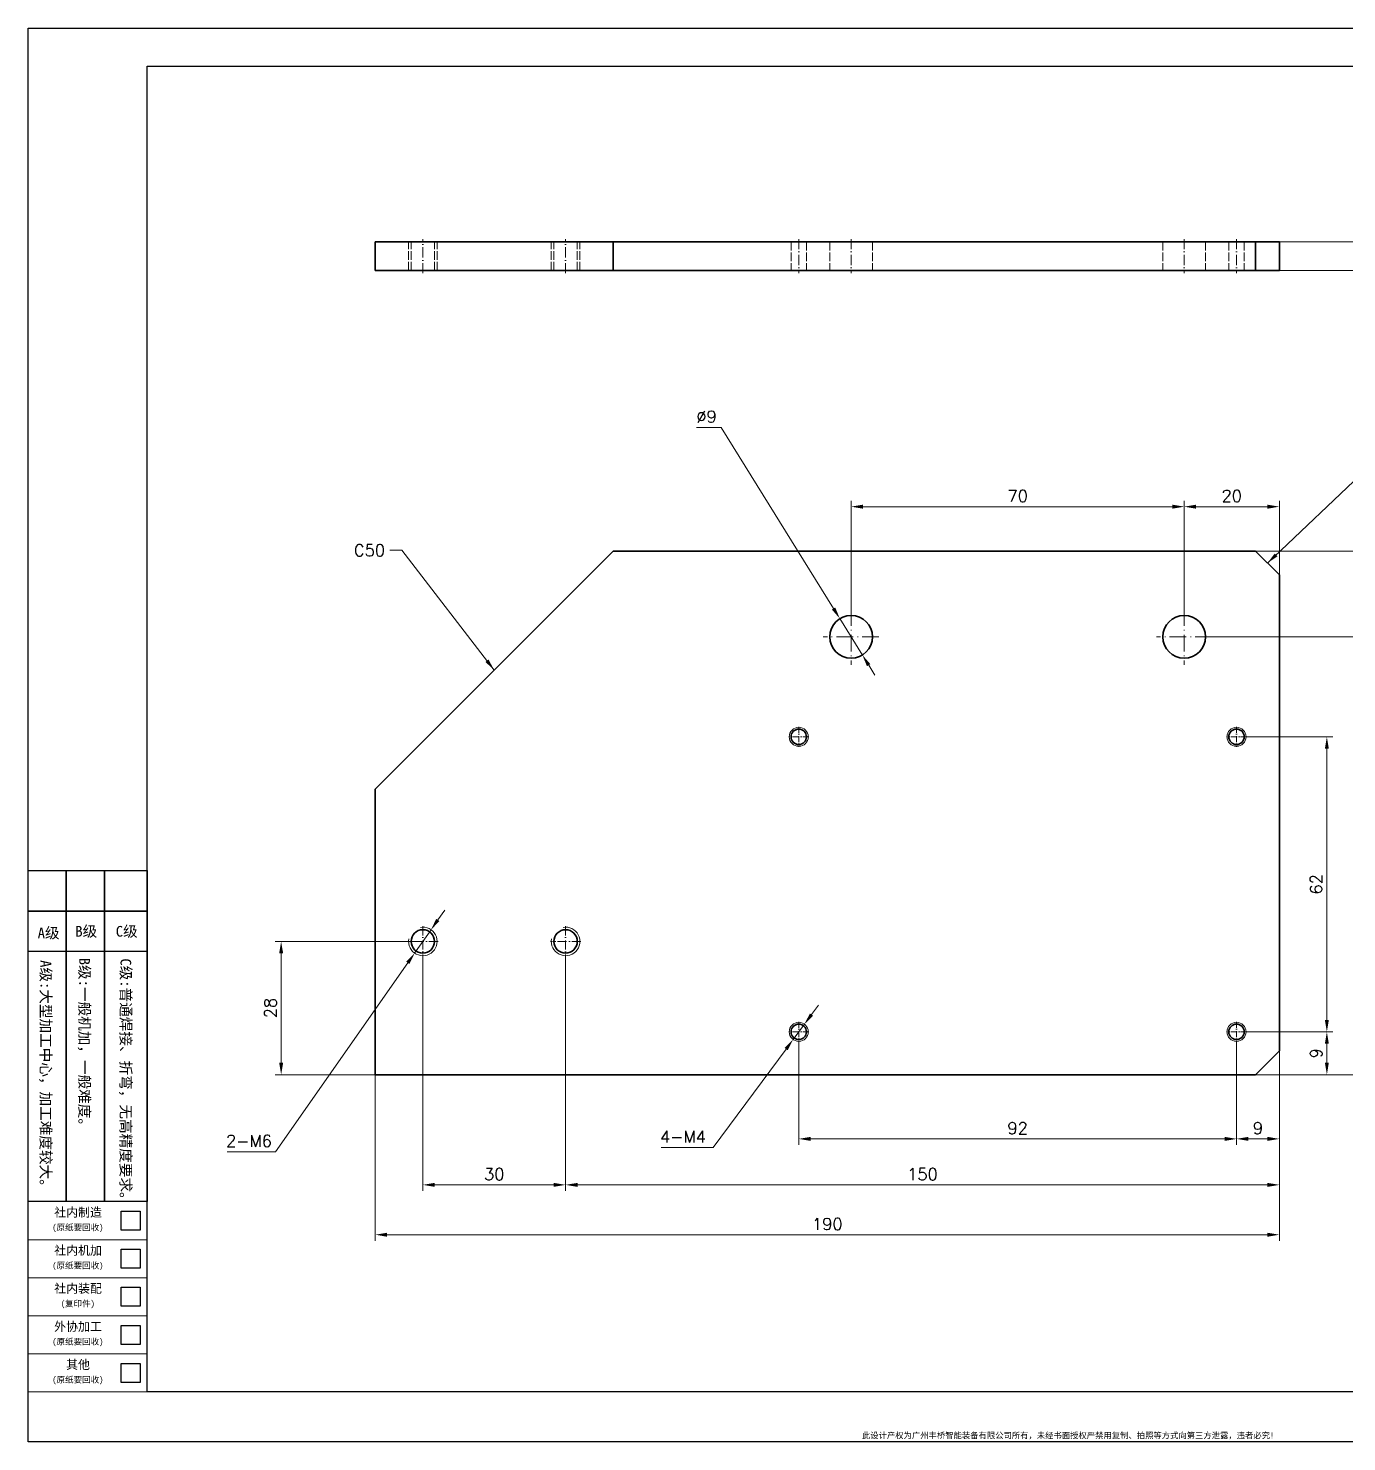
# Model space of a CAD drawing. Header units: millimetres. Extents: x -168473 to -148463, y 295526 to 306160.
# Drawn here: x -168342.9 to -168065.9, y 303217.8 to 303514.8 of the extents above; entities that cross this region are included whole.
import ezdxf
from ezdxf.enums import TextEntityAlignment as Align

# ---------------------------------------------------------------- set-up
doc = ezdxf.new("R2010")
doc.units = ezdxf.units.MM
for name, pattern in [('CENTER2', [28.575, 19.05, -3.175, 3.175, -3.175]), ('DASHDOT', [18.5, 12, -3, 0.5, -3]), ('DASHED', [15, 12, -3]), ('DASHED2', [9.525, 6.35, -3.175])]:
    doc.linetypes.add(name, pattern=pattern)
for name, color, linetype, lineweight in [('A3', 3, 'Continuous', 20), ('中心线', 2, 'CENTER2', 13), ('图框', 7, 'Continuous', 20), ('尺寸线', 3, 'Continuous', 13), ('文字', 1, 'Continuous', 13), ('细实线', 4, 'Continuous', 25), ('虚线', 2, 'DASHED2', 25)]:
    doc.layers.add(name, color=color, linetype=linetype, lineweight=lineweight)
doc.styles.add('CH-1', font='')
doc.styles.get("Standard").update_dxf_attribs({"font": 'txt', "bigfont": 'gbcbig.shx'})
doc.styles.get('CH-1').set_extended_font_data('SimSun')
doc.dimstyles.new('副本01', dxfattribs={"dimtxt": 2.5, "dimasz": 2.5, "dimexe": 1.25, "dimexo": 0, "dimgap": 1, "dimtad": 1, "dimdsep": 46, "dimtxsty": 'Standard', "dimcen": 1, "dimclrd": 3, "dimclre": 3, "dimclrt": 1, "dimadec": 1, "dimazin": 2, "dimtfac": 1, "dimtmove": 0, "dimatfit": 3, "dimfxl": 0, "dimtolj": 1, "dimlwd": -1, "dimlwe": -1, "dimarcsym": 0})
doc.dimstyles.new('副本01$3', dxfattribs={"dimtxt": 2.5, "dimasz": 2.5, "dimexe": 1.25, "dimexo": 0, "dimgap": 1, "dimtad": 1, "dimtih": 1, "dimtoh": 1, "dimdsep": 46, "dimtxsty": 'Standard', "dimcen": 1, "dimclrd": 3, "dimclre": 3, "dimclrt": 1, "dimadec": 1, "dimazin": 2, "dimtfac": 1, "dimtmove": 0, "dimatfit": 3, "dimfxl": 0, "dimtolj": 1, "dimlwd": -1, "dimlwe": -1, "dimarcsym": 0})

# ---------------------------------------------------------------- blocks, each defined once
blk = doc.blocks.new('A$C2CD672AE')
for p, q in [((-218.5, -289), (-218.5, 8)), ((-218.5, 8), (201.5, 8)), ((201.5, 8), (201.5, -289)), ((-193.5, 0), (193.5, 0)), ((-193.5, -278.55), (-193.5, 0)), ((69.95, -16.21), (69.95, 0)), ((69.95, 0), (181.5, 0)), ((69.95, 0), (181.5, 0)), ((69.95, 0), (181.5, 0)), ((69.95, 0), (181.5, 0)), ((75.02, 0), (75.02, -16.21)), ((154.5, 0), (154.5, -16.21)), ((154.5, 0), (154.5, -16.21)), ((154.5, 0), (154.5, -16.21)), ((154.5, 0), (154.5, -16.21)), ((154.5, 0), (154.5, -16.21)), ((169.5, 0), (169.5, -16.21)), ((169.5, 0), (169.5, -16.21)), ((169.5, 0), (169.5, -16.21)), ((169.5, 0), (169.5, -16.21)), ((169.5, 0), (169.5, -16.21)), ((181.5, 0), (181.5, -16.21)), ((181.5, 0), (181.5, -16.21)), ((181.5, 0), (181.5, -16.21)), ((181.5, 0), (181.5, -16.21)), ((181.5, 0), (181.5, -16.21)), ((193.5, 0), (193.5, -278.55)), ((69.95, -11.14), (72.49, -6.07)), ((69.95, -6.07), (181.5, -6.07)), ((69.95, -6.07), (181.5, -6.07)), ((69.95, -6.07), (181.5, -6.07)), ((69.95, -6.07), (181.5, -6.07)), ((72.49, -6.07), (75.02, -11.14)), ((181.5, -6.07), (193.5, -6.07)), ((181.5, -6.07), (193.5, -6.07)), ((181.5, -6.07), (193.5, -6.07)), ((181.5, -6.07), (193.5, -6.07)), ((69.95, -16.21), (72.49, -11.14)), ((69.95, -11.14), (181.5, -11.14)), ((69.95, -11.14), (181.5, -11.14)), ((69.95, -11.14), (181.5, -11.14)), ((69.95, -11.14), (181.5, -11.14)), ((72.49, -11.14), (75.02, -16.21)), ((69.95, -16.21), (193.5, -16.21)), ((193.5, -16.21), (69.95, -16.21)), ((69.95, -16.21), (193.5, -16.21)), ((193.5, -278.55), (-193.5, -278.55)), ((201.5, -289), (-218.5, -289))]:
    blk.add_line(p, q)
at = {"style": 'CH-1'}
for s, height, p in [('No.', 1.775, (72.85, -3.33)), ('设 变 内 容', 1.775, (116.34, -1.91)), ('日 期', 1.775, (161.67, -2.16)), ('变更者', 1.775, (175.88, -2.16)), ('锐角除去', 1.775, (187.88, -1.63)), ('REVISION', 1.775, (116.61, -4.62)), ('DATE', 1.775, (162.09, -4.87)), ('REVR', 1.775, (176.3, -4.87)), ('1', 2.03, (72.4, -8.84)), ('C0.5', 1.775, (187.88, -11.03)), ('2', 2.03, (72.4, -14.39))]:
    blk.add_text(s, height=height, dxfattribs=at).set_placement(p, align=Align.MIDDLE)
at = {"style": 'CH-1', "width": 0.7}
blk.add_text('ACUTE ANGLE', height=1.7746, dxfattribs=at).set_placement((187.88, -4.69), align=Align.MIDDLE)
at = {"char_height": 1.25}
for s, insert, width, attachment_point in [('{\\Ftxt,@extfont2|c134;FQM-ER-GL-90A(A3)}', (183.75, 6), 39, 5), ('{\\fSimSun|b1|i0|c134|p2;此设计产权为广州丰桥智能装备有限公司所有，未经书面授权严禁用复制、拍照等方式向第三方泄露，违者必究!}', (0, -288.5), 387, 8)]:
    blk.add_mtext(s, dxfattribs=dict(at, insert=insert, width=width, attachment_point=attachment_point))
blk = doc.blocks.new('fenlei')
at = {"layer": '图框'}
for points in [[(-25, 32), (0, 32), (0, 40), (-25, 40)], [(-25, 24), (0, 24), (0, 32), (-25, 32)], [(-25, 16), (0, 16), (0, 24), (-25, 24)], [(-25, 8), (0, 8), (0, 16), (-25, 16)], [(-25, 0), (0, 0), (0, 8), (-25, 8)]]:
    blk.add_lwpolyline(points, close=True, dxfattribs=at)
at = {"layer": '细实线'}
for points in [[(-5.5, 38), (-1.5, 38), (-1.5, 34), (-5.5, 34)], [(-5.5, 30), (-1.5, 30), (-1.5, 26), (-5.5, 26)], [(-5.5, 22), (-1.5, 22), (-1.5, 18), (-5.5, 18)], [(-5.5, 14), (-1.5, 14), (-1.5, 10), (-5.5, 10)], [(-5.5, 6), (-1.5, 6), (-1.5, 2), (-5.5, 2)]]:
    blk.add_lwpolyline(points, close=True, dxfattribs=at)
at = {"style": 'CH-1'}
for s, height, p in [('社内制造', 1.836, (-14.54, 37.8)), ('(原纸要回收)', 1.285, (-14.58, 34.52)), ('社内机加', 1.836, (-14.54, 29.8)), ('(原纸要回收)', 1.285, (-14.58, 26.52)), ('社内装配', 1.836, (-14.54, 21.8)), ('(复印件)', 1.285, (-14.58, 18.52)), ('外协加工', 1.836, (-14.54, 13.8)), ('(原纸要回收)', 1.285, (-14.58, 10.52)), ('其他', 1.836, (-14.54, 5.8)), ('(原纸要回收)', 1.285, (-14.58, 2.52))]:
    blk.add_text(s, height=height, dxfattribs=at).set_placement(p, align=Align.MIDDLE)
blk = doc.blocks.new('机加分类')
at = {"layer": '细实线'}
for p, q in [((-94, -8.5), (-94, 0)), ((-94, 0), (-86, 0)), ((-86, -8.5), (-86, 0)), ((-86, 0), (-78, 0)), ((-86, 0), (-86, -8.5)), ((-78, -8.5), (-78, 0)), ((-78, 0), (-69, 0)), ((-78, 0), (-78, -8.5)), ((-69, 0), (-69, -8.5)), ((-86, -8.5), (-94, -8.5)), ((-94, -17), (-94, -8.5)), ((-94, -8.5), (-86, -8.5)), ((-78, -8.5), (-86, -8.5)), ((-86, -17), (-86, -8.5)), ((-86, -8.5), (-78, -8.5)), ((-86, -8.5), (-86, -17)), ((-69, -8.5), (-78, -8.5)), ((-78, -17), (-78, -8.5)), ((-78, -8.5), (-69, -8.5)), ((-78, -8.5), (-78, -17)), ((-69, -8.5), (-69, -17)), ((-86, -17), (-94, -17)), ((-94, -69.55), (-94, -17)), ((-78, -17), (-86, -17)), ((-86, -69.55), (-86, -17)), ((-86, -17), (-86, -69.55)), ((-69, -17), (-78, -17)), ((-78, -69.55), (-78, -17)), ((-78, -17), (-78, -69.55)), ((-69, -17), (-69, -69.55)), ((-86, -69.55), (-94, -69.55)), ((-78, -69.55), (-86, -69.55)), ((-69, -69.55), (-78, -69.55))]:
    blk.add_line(p, q, dxfattribs=at)
at = {"layer": '文字', "color": 1, "linetype": 'Continuous', "style": 'CH-1'}
blk.add_text('A级', height=2.25, dxfattribs=at).set_placement((-89.72, -14.22, -250.08), align=Align.CENTER)
for s, p in [('B级', (-81.81, -12.71, -250.08)), ('C级', (-73.31, -12.71, -250.08))]:
    blk.add_text(s, height=2.25, dxfattribs=at).set_placement(p, align=Align.MIDDLE)
for s, p in [('A级:大型加工中心，加工难度较大。', (-90.3, -43.36)), ('B级:一般机加，一般难度。', (-82.16, -36.72)), ('C级:普通焊接、折弯，无高精度要求。', (-73.47, -44.53))]:
    blk.add_text(s, height=2.25, rotation=270, dxfattribs=at).set_placement(p, align=Align.MIDDLE)
blk = doc.blocks.new('1：1横')
for name, p in [('A$C2CD672AE', (-8412.44, 515.87)), ('机加分类', (-8536.94, 346.87)), ('fenlei', (-8605.94, 237.32))]:
    blk.add_blockref(name, p)
blk = doc.blocks.new('*D7497')
at = {"layer": 'Defpoints', "color": 0}
for p in [(-168181.01, 303301.79), (-168089.01, 303301.79), (-168089.01, 303281.41)]:
    blk.add_point(p, dxfattribs=at)
at = {"layer": '尺寸线', "color": 3}
for p, q in [((-168181.01, 303301.79), (-168181.01, 303280.16)), ((-168089.01, 303301.79), (-168089.01, 303280.16)), ((-168178.51, 303281.41), (-168091.51, 303281.41))]:
    blk.add_line(p, q, dxfattribs=at)
for points in [[(-168178.51, 303281.83), (-168178.51, 303280.99), (-168181.01, 303281.41)], [(-168091.51, 303281.83), (-168091.51, 303280.99), (-168089.01, 303281.41)]]:
    blk.add_solid(points, dxfattribs=at)
at = {"layer": '尺寸线', "color": 1, "insert": (-168135.01, 303283.66), "char_height": 2.5, "attachment_point": 5}
blk.add_mtext('\\A1;92', dxfattribs=at)
blk = doc.blocks.new('*D7498')
at = {"layer": 'Defpoints', "color": 0}
for p in [(-168080.01, 303299.9), (-168089.01, 303290.98), (-168080.01, 303281.41)]:
    blk.add_point(p, dxfattribs=at)
at = {"layer": '尺寸线', "color": 3}
for p, q in [((-168080.01, 303299.9), (-168080.01, 303280.16)), ((-168089.01, 303290.98), (-168089.01, 303280.16)), ((-168086.51, 303281.41), (-168082.51, 303281.41))]:
    blk.add_line(p, q, dxfattribs=at)
for points in [[(-168086.51, 303281.83), (-168086.51, 303280.99), (-168089.01, 303281.41)], [(-168082.51, 303281.83), (-168082.51, 303280.99), (-168080.01, 303281.41)]]:
    blk.add_solid(points, dxfattribs=at)
at = {"layer": '尺寸线', "color": 1, "insert": (-168084.51, 303283.66), "char_height": 2.5, "attachment_point": 5}
blk.add_mtext('\\A1;9', dxfattribs=at)
blk = doc.blocks.new('*D7499')
at = {"layer": 'Defpoints', "color": 0}
for p in [(-168086.91, 303303.9), (-168085.01, 303294.9), (-168070.03, 303294.9)]:
    blk.add_point(p, dxfattribs=at)
at = {"layer": '尺寸线', "color": 3}
for p, q in [((-168086.91, 303303.9), (-168068.78, 303303.9)), ((-168070.03, 303301.4), (-168070.03, 303297.4)), ((-168085.01, 303294.9), (-168068.78, 303294.9))]:
    blk.add_line(p, q, dxfattribs=at)
for points in [[(-168070.45, 303301.4), (-168069.62, 303301.4), (-168070.03, 303303.9)], [(-168070.45, 303297.4), (-168069.62, 303297.4), (-168070.03, 303294.9)]]:
    blk.add_solid(points, dxfattribs=at)
at = {"layer": '尺寸线', "color": 1, "insert": (-168072.28, 303299.4), "char_height": 2.5, "attachment_point": 5, "rotation": 90}
blk.add_mtext('\\A1;9', dxfattribs=at)
blk = doc.blocks.new('*D7500')
at = {"layer": 'Defpoints', "color": 0}
for p in [(-168086.91, 303365.9), (-168070.03, 303365.9), (-168084.09, 303303.9)]:
    blk.add_point(p, dxfattribs=at)
at = {"layer": '尺寸线', "color": 3}
for p, q in [((-168086.91, 303365.9), (-168068.78, 303365.9)), ((-168070.03, 303306.4), (-168070.03, 303363.4)), ((-168084.09, 303303.9), (-168068.78, 303303.9))]:
    blk.add_line(p, q, dxfattribs=at)
for points in [[(-168070.45, 303363.4), (-168069.62, 303363.4), (-168070.03, 303365.9)], [(-168070.45, 303306.4), (-168069.62, 303306.4), (-168070.03, 303303.9)]]:
    blk.add_solid(points, dxfattribs=at)
at = {"layer": '尺寸线', "color": 1, "insert": (-168072.28, 303334.9), "char_height": 2.5, "attachment_point": 5, "rotation": 90}
blk.add_mtext('\\A1;62', dxfattribs=at)
blk = doc.blocks.new('*D7501')
at = {"layer": 'Defpoints', "color": 0}
for p in [(-168094.16, 303386.9), (-168058.58, 303386.9), (-168076.9, 303294.9)]:
    blk.add_point(p, dxfattribs=at)
at = {"layer": '尺寸线', "color": 3}
for p, q in [((-168094.16, 303386.9), (-168057.33, 303386.9)), ((-168058.58, 303297.4), (-168058.58, 303384.4)), ((-168076.9, 303294.9), (-168057.33, 303294.9))]:
    blk.add_line(p, q, dxfattribs=at)
for points in [[(-168059, 303384.4), (-168058.17, 303384.4), (-168058.58, 303386.9)], [(-168059, 303297.4), (-168058.17, 303297.4), (-168058.58, 303294.9)]]:
    blk.add_solid(points, dxfattribs=at)
at = {"layer": '尺寸线', "color": 1, "insert": (-168060.83, 303340.9), "char_height": 2.5, "attachment_point": 5, "rotation": 90}
blk.add_mtext('\\A1;92', dxfattribs=at)
blk = doc.blocks.new('*D7502')
at = {"layer": 'Defpoints', "color": 0}
for p in [(-168085.01, 303404.9), (-168048.51, 303404.9), (-168067.12, 303294.9)]:
    blk.add_point(p, dxfattribs=at)
at = {"layer": '尺寸线', "color": 3}
for p, q in [((-168085.01, 303404.9), (-168047.26, 303404.9)), ((-168048.51, 303297.4), (-168048.51, 303402.4)), ((-168067.12, 303294.9), (-168047.26, 303294.9))]:
    blk.add_line(p, q, dxfattribs=at)
for points in [[(-168048.92, 303402.4), (-168048.09, 303402.4), (-168048.51, 303404.9)], [(-168048.92, 303297.4), (-168048.09, 303297.4), (-168048.51, 303294.9)]]:
    blk.add_solid(points, dxfattribs=at)
at = {"layer": '尺寸线', "color": 1, "insert": (-168050.76, 303349.9), "char_height": 2.5, "attachment_point": 5, "rotation": 90}
blk.add_mtext('\\A1;110', dxfattribs=at)
blk = doc.blocks.new('*D7503')
at = {"layer": 'Defpoints', "color": 0}
for p in [(-168230.01, 303319.7), (-168080.01, 303290.03), (-168230.01, 303271.75)]:
    blk.add_point(p, dxfattribs=at)
at = {"layer": '尺寸线', "color": 3}
for p, q in [((-168230.01, 303319.7), (-168230.01, 303270.5)), ((-168080.01, 303290.03), (-168080.01, 303270.5)), ((-168082.51, 303271.75), (-168227.51, 303271.75))]:
    blk.add_line(p, q, dxfattribs=at)
for points in [[(-168227.51, 303272.16), (-168227.51, 303271.33), (-168230.01, 303271.75)], [(-168082.51, 303272.16), (-168082.51, 303271.33), (-168080.01, 303271.75)]]:
    blk.add_solid(points, dxfattribs=at)
at = {"layer": '尺寸线', "color": 1, "insert": (-168155.01, 303274), "char_height": 2.5, "attachment_point": 5}
blk.add_mtext('\\A1;150', dxfattribs=at)
blk = doc.blocks.new('*D7504')
at = {"layer": 'Defpoints', "color": 0}
for p in [(-168260.01, 303319.7), (-168230.01, 303312.81), (-168260.01, 303271.75)]:
    blk.add_point(p, dxfattribs=at)
at = {"layer": '尺寸线', "color": 3}
for p, q in [((-168260.01, 303319.7), (-168260.01, 303270.5)), ((-168230.01, 303312.81), (-168230.01, 303270.5)), ((-168232.51, 303271.75), (-168257.51, 303271.75))]:
    blk.add_line(p, q, dxfattribs=at)
for points in [[(-168257.51, 303272.16), (-168257.51, 303271.33), (-168260.01, 303271.75)], [(-168232.51, 303272.16), (-168232.51, 303271.33), (-168230.01, 303271.75)]]:
    blk.add_solid(points, dxfattribs=at)
at = {"layer": '尺寸线', "color": 1, "insert": (-168245.01, 303274), "char_height": 2.5, "attachment_point": 5}
blk.add_mtext('\\A1;30', dxfattribs=at)
blk = doc.blocks.new('*D7505')
at = {"layer": 'Defpoints', "color": 0}
for p in [(-168270.01, 303294.9), (-168080.01, 303290.03), (-168270.01, 303261.27)]:
    blk.add_point(p, dxfattribs=at)
at = {"layer": '尺寸线', "color": 3}
for p, q in [((-168270.01, 303294.9), (-168270.01, 303260.02)), ((-168080.01, 303290.03), (-168080.01, 303260.02)), ((-168082.51, 303261.27), (-168267.51, 303261.27))]:
    blk.add_line(p, q, dxfattribs=at)
for points in [[(-168267.51, 303261.68), (-168267.51, 303260.85), (-168270.01, 303261.27)], [(-168082.51, 303261.68), (-168082.51, 303260.85), (-168080.01, 303261.27)]]:
    blk.add_solid(points, dxfattribs=at)
at = {"layer": '尺寸线', "color": 1, "insert": (-168175.01, 303263.52), "char_height": 2.5, "attachment_point": 5}
blk.add_mtext('\\A1;190', dxfattribs=at)
blk = doc.blocks.new('*D7506')
at = {"layer": 'Defpoints', "color": 0}
for p in [(-168080.01, 303414.25), (-168080.01, 303399.9), (-168100.01, 303392.75)]:
    blk.add_point(p, dxfattribs=at)
at = {"layer": '尺寸线', "color": 3}
for p, q in [((-168100.01, 303392.75), (-168100.01, 303415.5)), ((-168080.01, 303399.9), (-168080.01, 303415.5)), ((-168097.51, 303414.25), (-168082.51, 303414.25))]:
    blk.add_line(p, q, dxfattribs=at)
for points in [[(-168097.51, 303414.67), (-168097.51, 303413.83), (-168100.01, 303414.25)], [(-168082.51, 303414.67), (-168082.51, 303413.83), (-168080.01, 303414.25)]]:
    blk.add_solid(points, dxfattribs=at)
at = {"layer": '尺寸线', "color": 1, "insert": (-168090.01, 303416.5), "char_height": 2.5, "attachment_point": 5}
blk.add_mtext('\\A1;20', dxfattribs=at)
blk = doc.blocks.new('*D7507')
at = {"layer": 'Defpoints', "color": 0}
for p in [(-168170.01, 303414.25), (-168100.01, 303399.49), (-168170.01, 303392.75)]:
    blk.add_point(p, dxfattribs=at)
at = {"layer": '尺寸线', "color": 3}
for p, q in [((-168170.01, 303392.75), (-168170.01, 303415.5)), ((-168100.01, 303399.49), (-168100.01, 303415.5)), ((-168102.51, 303414.25), (-168167.51, 303414.25))]:
    blk.add_line(p, q, dxfattribs=at)
for points in [[(-168167.51, 303414.67), (-168167.51, 303413.83), (-168170.01, 303414.25)], [(-168102.51, 303414.67), (-168102.51, 303413.83), (-168100.01, 303414.25)]]:
    blk.add_solid(points, dxfattribs=at)
at = {"layer": '尺寸线', "color": 1, "insert": (-168135.01, 303416.5), "char_height": 2.5, "attachment_point": 5}
blk.add_mtext('\\A1;70', dxfattribs=at)
blk = doc.blocks.new('*D7508')
at = {"layer": 'Defpoints', "color": 0}
for p in [(-168258.29, 303325.36), (-168261.73, 303320.44)]:
    blk.add_point(p, dxfattribs=at)
at = {"layer": '尺寸线', "color": 3}
for p, q in [((-168256.86, 303327.41), (-168255.42, 303329.45)), ((-168258.29, 303325.36), (-168261.73, 303320.44)), ((-168290.96, 303278.72), (-168263.17, 303318.4)), ((-168301.13, 303278.72), (-168290.96, 303278.72))]:
    blk.add_line(p, q, dxfattribs=at)
for points in [[(-168257.2, 303327.64), (-168256.52, 303327.17), (-168258.29, 303325.36)], [(-168263.51, 303318.64), (-168262.83, 303318.16), (-168261.73, 303320.44)]]:
    blk.add_solid(points, dxfattribs=at)
at = {"layer": '尺寸线', "color": 1, "insert": (-168296.55, 303280.97), "char_height": 2.5, "attachment_point": 5}
blk.add_mtext('\\A1;2-M6', dxfattribs=at)
blk = doc.blocks.new('*D7509')
at = {"layer": 'Defpoints', "color": 0}
for p in [(-168179.82, 303305.51), (-168182.2, 303302.29)]:
    blk.add_point(p, dxfattribs=at)
at = {"layer": '尺寸线', "color": 3}
for p, q in [((-168178.34, 303307.52), (-168176.85, 303309.53)), ((-168179.82, 303305.51), (-168182.2, 303302.29)), ((-168198.99, 303279.62), (-168183.69, 303300.28)), ((-168209.92, 303279.62), (-168198.99, 303279.62))]:
    blk.add_line(p, q, dxfattribs=at)
for points in [[(-168178.67, 303307.77), (-168178, 303307.27), (-168179.82, 303305.51)], [(-168184.02, 303300.53), (-168183.35, 303300.04), (-168182.2, 303302.29)]]:
    blk.add_solid(points, dxfattribs=at)
at = {"layer": '尺寸线', "color": 1, "insert": (-168205.34, 303281.87), "char_height": 2.5, "attachment_point": 5}
blk.add_mtext('\\A1;\\A1;4-M4', dxfattribs=at)
blk = doc.blocks.new('*D7510')
at = {"layer": 'Defpoints', "color": 0}
for p in [(-168172.38, 303390.73), (-168167.64, 303383.08)]:
    blk.add_point(p, dxfattribs=at)
at = {"layer": '尺寸线', "color": 3}
for p, q in [((-168202.47, 303430.92), (-168197.31, 303430.92)), ((-168197.31, 303430.92), (-168173.7, 303392.85)), ((-168167.64, 303383.08), (-168172.38, 303390.73)), ((-168166.32, 303380.95), (-168165.01, 303378.83))]:
    blk.add_line(p, q, dxfattribs=at)
for points in [[(-168173.35, 303393.07), (-168174.05, 303392.63), (-168172.38, 303390.73)], [(-168165.97, 303381.17), (-168166.68, 303380.73), (-168167.64, 303383.08)]]:
    blk.add_solid(points, dxfattribs=at)
at = {"layer": '尺寸线', "color": 1, "insert": (-168200.39, 303433.17), "char_height": 2.5, "attachment_point": 5}
blk.add_mtext('\\A1;∅9', dxfattribs=at)
blk = doc.blocks.new('*D7511')
at = {"layer": 'Defpoints', "color": 0}
for p in [(-168080.01, 303469.89), (-168080.01, 303463.89), (-168060.32, 303463.89)]:
    blk.add_point(p, dxfattribs=at)
at = {"layer": '尺寸线', "color": 3}
for p, q in [((-168060.32, 303472.39), (-168060.32, 303474.89)), ((-168080.01, 303469.89), (-168059.07, 303469.89)), ((-168060.32, 303469.89), (-168060.32, 303463.89)), ((-168080.01, 303463.89), (-168059.07, 303463.89)), ((-168060.32, 303461.39), (-168060.32, 303452.72))]:
    blk.add_line(p, q, dxfattribs=at)
for points in [[(-168060.73, 303472.39), (-168059.9, 303472.39), (-168060.32, 303469.89)], [(-168060.73, 303461.39), (-168059.9, 303461.39), (-168060.32, 303463.89)]]:
    blk.add_solid(points, dxfattribs=at)
at = {"layer": '尺寸线', "color": 1, "insert": (-168062.57, 303455.8), "char_height": 2.5, "attachment_point": 5, "rotation": 90}
blk.add_mtext('\\A1;t6', dxfattribs=at)
blk = doc.blocks.new('*D7654')
at = {"layer": 'Defpoints', "color": 0}
for p in [(-168260.01, 303322.9), (-168289.79, 303294.9), (-168270.01, 303294.9)]:
    blk.add_point(p, dxfattribs=at)
at = {"layer": '尺寸线', "color": 3}
for p, q in [((-168260.01, 303322.9), (-168291.04, 303322.9)), ((-168289.79, 303320.4), (-168289.79, 303297.4)), ((-168270.01, 303294.9), (-168291.04, 303294.9))]:
    blk.add_line(p, q, dxfattribs=at)
for points in [[(-168290.2, 303320.4), (-168289.37, 303320.4), (-168289.79, 303322.9)], [(-168290.2, 303297.4), (-168289.37, 303297.4), (-168289.79, 303294.9)]]:
    blk.add_solid(points, dxfattribs=at)
at = {"layer": '尺寸线', "color": 1, "insert": (-168292.04, 303308.9), "char_height": 2.5, "attachment_point": 5, "rotation": 90}
blk.add_mtext('\\A1;28', dxfattribs=at)

msp = doc.modelspace()

# ---------------------------------------------------------------- linework, layer by layer
at = {"color": 7, "lineweight": 35}
for p, q in [((-168220.012, 303469.887), (-168270.012, 303469.887)), ((-168270.012, 303463.887), (-168270.012, 303469.887)), ((-168220.012, 303469.887), (-168085.012, 303469.887)), ((-168220.012, 303463.887), (-168220.012, 303469.887)), ((-168080.012, 303469.887), (-168085.012, 303469.887)), ((-168085.012, 303463.887), (-168085.012, 303469.887)), ((-168080.012, 303463.887), (-168080.012, 303469.887)), ((-168220.012, 303463.887), (-168270.012, 303463.887)), ((-168220.012, 303463.887), (-168085.012, 303463.887)), ((-168080.012, 303463.887), (-168085.012, 303463.887)), ((-168220.012, 303404.901), (-168270.012, 303354.901)), ((-168220.012, 303404.901), (-168085.012, 303404.901)), ((-168080.012, 303399.901), (-168085.012, 303404.901)), ((-168080.012, 303299.901), (-168080.012, 303399.901)), ((-168270.012, 303354.901), (-168270.012, 303294.901)), ((-168085.012, 303294.901), (-168080.012, 303299.901)), ((-168085.012, 303294.901), (-168270.012, 303294.901))]:
    msp.add_line(p, q, dxfattribs=at)
for centre, radius in [((-168170.012, 303386.901), 4.5), ((-168100.012, 303386.901), 4.5), ((-168181.012, 303365.901), 1.621), ((-168089.012, 303365.901), 1.621), ((-168260.012, 303322.901), 2.459), ((-168230.012, 303322.901), 2.459), ((-168181.012, 303303.901), 1.621), ((-168089.012, 303303.901), 1.621)]:
    msp.add_circle(centre, radius, dxfattribs=at)
at = {"color": 7, "lineweight": 13}
for centre in [(-168260.012, 303322.901), (-168230.012, 303322.901)]:
    msp.add_arc(centre, 3, 169.99999, 100.00001, dxfattribs=at)
at = {"layer": 'A3'}
msp.add_lwpolyline([(-168342.931, 303514.774), (-167922.931, 303514.774), (-167922.931, 303217.774), (-168342.931, 303217.774)], close=True, dxfattribs=at)
at = {"layer": '中心线', "linetype": 'DASHDOT', "lineweight": 13, "ltscale": 0.179993}
for p, q in [((-168260.012, 303463.288), (-168260.012, 303470.488)), ((-168230.012, 303463.288), (-168230.012, 303470.488))]:
    msp.add_line(p, q, dxfattribs=at)
at = {"layer": '中心线', "linetype": 'DASHDOT', "lineweight": 13, "ltscale": 0.180017}
for p, q in [((-168181.012, 303470.488), (-168181.012, 303463.287)), ((-168170.012, 303470.488), (-168170.012, 303463.287)), ((-168100.012, 303470.488), (-168100.012, 303463.287)), ((-168089.012, 303470.488), (-168089.012, 303463.287))]:
    msp.add_line(p, q, dxfattribs=at)
at = {"layer": '中心线', "linetype": 'DASHDOT', "lineweight": 13, "ltscale": 0.292493}
for p, q in [((-168170.012, 303392.751), (-168170.012, 303381.052)), ((-168100.012, 303392.751), (-168100.012, 303381.052))]:
    msp.add_line(p, q, dxfattribs=at)
at = {"layer": '中心线', "linetype": 'DASHDOT', "lineweight": 13, "ltscale": 0.29248}
for p, q in [((-168164.165, 303386.901), (-168175.864, 303386.901)), ((-168094.165, 303386.901), (-168105.864, 303386.901))]:
    msp.add_line(p, q, dxfattribs=at)
at = {"layer": '中心线', "linetype": 'DASHDOT', "lineweight": 13, "ltscale": 0.105371}
for p, q in [((-168181.012, 303368.009), (-168181.012, 303363.794)), ((-168089.012, 303368.009), (-168089.012, 303363.794)), ((-168178.907, 303365.901), (-168183.122, 303365.901)), ((-168086.907, 303365.901), (-168091.122, 303365.901)), ((-168181.012, 303306.009), (-168181.012, 303301.794)), ((-168089.012, 303306.009), (-168089.012, 303301.794)), ((-168178.907, 303303.901), (-168183.122, 303303.901)), ((-168086.907, 303303.901), (-168091.122, 303303.901))]:
    msp.add_line(p, q, dxfattribs=at)
at = {"layer": '中心线', "linetype": 'DASHDOT', "lineweight": 13, "ltscale": 0.159814}
for p, q in [((-168260.012, 303326.097), (-168260.012, 303319.705)), ((-168230.012, 303326.097), (-168230.012, 303319.705))]:
    msp.add_line(p, q, dxfattribs=at)
at = {"layer": '中心线', "linetype": 'DASHDOT', "lineweight": 13, "ltscale": 0.159766}
for p, q in [((-168256.817, 303322.901), (-168263.208, 303322.901)), ((-168226.817, 303322.901), (-168233.208, 303322.901))]:
    msp.add_line(p, q, dxfattribs=at)
at = {"layer": '尺寸线'}
for centre in [(-168181.012, 303365.901), (-168089.012, 303365.901), (-168181.012, 303303.901), (-168089.014, 303303.901)]:
    msp.add_circle(centre, 2, dxfattribs=at)
at = {"layer": '虚线', "linetype": 'DASHED', "lineweight": 13, "ltscale": 0.15}
for p, q in [((-168263.012, 303463.887), (-168263.012, 303469.887)), ((-168262.473, 303463.887), (-168262.473, 303469.887)), ((-168257.555, 303463.887), (-168257.555, 303469.887)), ((-168257.012, 303463.887), (-168257.012, 303469.887)), ((-168233.012, 303463.887), (-168233.012, 303469.887)), ((-168232.473, 303463.887), (-168232.473, 303469.887)), ((-168227.555, 303463.887), (-168227.555, 303469.887)), ((-168227.012, 303463.887), (-168227.012, 303469.887)), ((-168182.633, 303469.887), (-168182.633, 303463.887)), ((-168182.633, 303469.887), (-168182.633, 303463.887)), ((-168179.391, 303469.887), (-168179.391, 303463.887)), ((-168179.391, 303469.887), (-168179.391, 303463.887)), ((-168174.512, 303469.887), (-168174.512, 303463.887)), ((-168165.512, 303469.887), (-168165.512, 303463.887)), ((-168104.512, 303469.887), (-168104.512, 303463.887)), ((-168095.512, 303469.887), (-168095.512, 303463.887)), ((-168090.633, 303469.887), (-168090.633, 303463.887)), ((-168090.633, 303469.887), (-168090.633, 303463.887)), ((-168087.391, 303469.887), (-168087.391, 303463.887)), ((-168087.391, 303469.887), (-168087.391, 303463.887)), ((-168085.012, 303463.887), (-168085.012, 303469.887))]:
    msp.add_line(p, q, dxfattribs=at)

# ---------------------------------------------------------------- block references
at = {"color": 2}
msp.add_blockref('1：1横', (-159711.992, 302990.908), dxfattribs=at)

# ---------------------------------------------------------------- texts
at = {"layer": '尺寸线', "color": 1, "insert": (-168267.954, 303403.835), "char_height": 2.5, "attachment_point": 9}
msp.add_mtext('\\A1;C50', dxfattribs=at)

# ---------------------------------------------------------------- dimensions: what is measured, and where the dimension line sits
at = {"layer": '尺寸线'}
for base, p1, p2, override, picture, middle in [((-168060.318, 303463.887), (-168080.012, 303469.887), (-168080.012, 303463.887), {"dimpost": 't<>'}, '*D7511', (-168062.568, 303455.804)), ((-168289.787, 303294.901), (-168260.012, 303322.901), (-168270.012, 303294.901), {"dimtxsty": 'Standard'}, '*D7654', (-168292.037, 303308.901))]:
    dim = msp.add_linear_dim(base=base, p1=p1, p2=p2, angle=90, dimstyle='副本01', override=override, dxfattribs=at)
    dim.commit()
    dim.dimension.update_dxf_attribs({"geometry": picture, "text_midpoint": middle})
dim = msp.add_diameter_dim_2p(p1=(-168167.641, 303383.077), p2=(-168172.384, 303390.726), dimstyle='副本01$3', dxfattribs=at)
dim.commit()
dim.dimension.update_dxf_attribs({"geometry": '*D7510', "text_midpoint": (-168200.388, 303430.924), "dimtype": 163})
for base, p1, p2, picture, middle in [((-168170.012, 303414.251), (-168100.012, 303399.49), (-168170.012, 303392.751), '*D7507', (-168135.012, 303416.501)), ((-168080.012, 303414.251), (-168100.012, 303392.751), (-168080.012, 303399.901), '*D7506', (-168090.012, 303416.501)), ((-168260.012, 303271.745), (-168230.012, 303312.808), (-168260.012, 303319.705), '*D7504', (-168245.012, 303273.995)), ((-168230.012, 303271.745), (-168080.012, 303290.031), (-168230.012, 303319.705), '*D7503', (-168155.012, 303273.995)), ((-168089.012, 303281.411), (-168181.012, 303301.794), (-168089.012, 303301.794), '*D7497', (-168135.012, 303283.661)), ((-168080.012, 303281.411), (-168089.012, 303290.977), (-168080.012, 303299.901), '*D7498', (-168084.512, 303283.661)), ((-168270.012, 303261.268), (-168080.012, 303290.031), (-168270.012, 303294.901), '*D7505', (-168175.012, 303263.518))]:
    dim = msp.add_linear_dim(base=base, p1=p1, p2=p2, dimstyle='副本01', dxfattribs=at)
    dim.commit()
    dim.dimension.update_dxf_attribs({"geometry": picture, "text_midpoint": middle})
for base, p1, p2, picture, middle in [((-168048.508, 303404.901), (-168067.115, 303294.901), (-168085.012, 303404.901), '*D7502', (-168050.758, 303349.901)), ((-168058.583, 303386.901), (-168076.897, 303294.901), (-168094.165, 303386.901), '*D7501', (-168060.833, 303340.901)), ((-168070.032, 303365.901), (-168084.092, 303303.901), (-168086.907, 303365.901), '*D7500', (-168072.282, 303334.901)), ((-168070.032, 303294.901), (-168086.907, 303303.901), (-168085.012, 303294.901), '*D7499', (-168072.282, 303299.401))]:
    dim = msp.add_linear_dim(base=base, p1=p1, p2=p2, angle=90, dimstyle='副本01', dxfattribs=at)
    dim.commit()
    dim.dimension.update_dxf_attribs({"geometry": picture, "text_midpoint": middle})
dim = msp.add_diameter_dim_2p(p1=(-168258.291, 303325.358), p2=(-168261.734, 303320.444), dimstyle='副本01$3', override={"dimpost": '2-M<>'}, dxfattribs=at)
dim.commit()
dim.dimension.update_dxf_attribs({"geometry": '*D7508', "text_midpoint": (-168296.546, 303278.717), "dimtype": 163})
dim = msp.add_diameter_dim_2p(p1=(-168179.822, 303305.509), p2=(-168182.202, 303302.294), text='\\A1;4-M4', dimstyle='副本01$3', override={"dimpost": '2-M<>', "dimtxsty": 'Standard'}, dxfattribs=at)
dim.commit()
dim.dimension.update_dxf_attribs({"geometry": '*D7509', "text_midpoint": (-168205.339, 303279.622), "dimtype": 163})

# ---------------------------------------------------------------- leaders
at = {"layer": '尺寸线', "annotation_type": 0, "has_hookline": 1}
for points, hookline_direction, text_width in [([(-168082.512, 303402.401), (-168061.541, 303422.241), (-168059.041, 303422.241)], 0, 9.167), ([(-168245.012, 303379.901), (-168264.454, 303405.085), (-168266.954, 303405.085)], 1, 6.25)]:
    msp.add_leader(points, dimstyle='副本01', override={"dimgap": 1, "dimtad": 0}, dxfattribs=dict(at, hookline_direction=hookline_direction, text_width=text_width))

doc.saveas('drawing.dxf')
